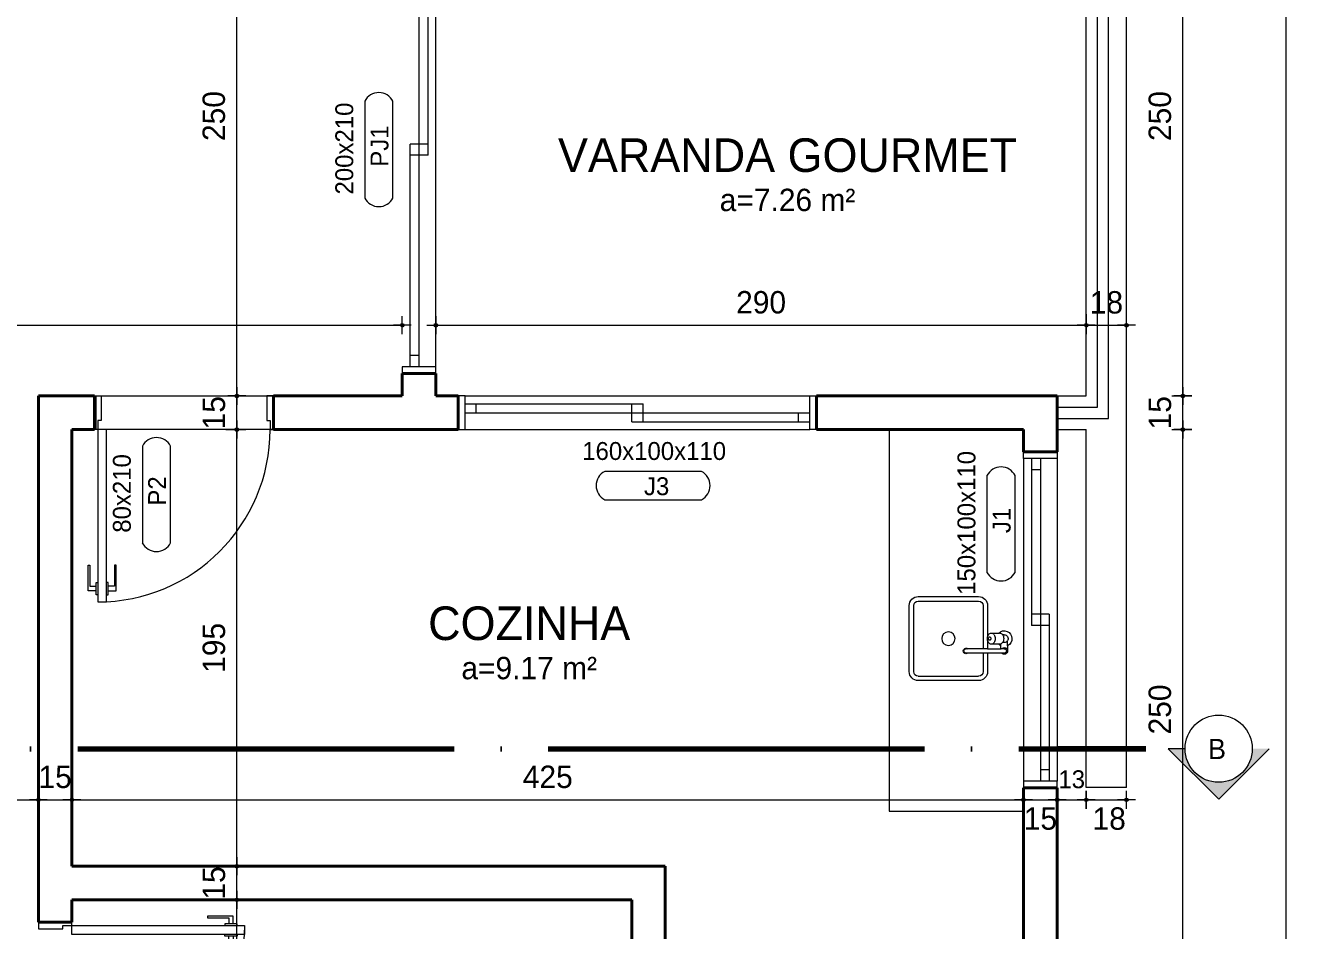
# Model space of a CAD drawing. Header units: millimetres. Extents: x 13204 to 24802, y 21209 to 40694.
# Drawn here: x 19662 to 20229, y 35897 to 36301 of the extents above; entities that cross this region are included whole.
import ezdxf
from ezdxf.enums import TextEntityAlignment as Align

# ---------------------------------------------------------------- set-up
doc = ezdxf.new("R2010")
doc.units = ezdxf.units.MM
doc.linetypes.add('ACAD_ISO04W100', pattern=[30, 24, -3, 0, -3])
doc.linetypes.add('ACAD_ISO12W100', pattern=[21, 12, -3, 0, -3, 0, -3])
for name, color, linetype, lineweight in [('COTAS', 30, 'Continuous', 5), ('ESPECARQ', 2, 'Continuous', 20), ('Esquadrias', 2, 'Continuous', 20), ('Linha Corte', 7, 'Continuous', 70), ('Louças', 150, 'Continuous', 15), ('Moveis', 6, 'Continuous', 13), ('PAREDE', 1, 'Continuous', 40), ('Paredes', 1, 'Continuous', 40), ('PISO', 5, 'Continuous', 5), ('TEXTO', 4, 'Continuous', 5)]:
    doc.layers.add(name, color=color, linetype=linetype, lineweight=lineweight)
doc.styles.add('LANA', font='stylu.ttf')
doc.styles.add('REGUA60', font='cityb___.ttf', dxfattribs={"width": 1.4})
doc.dimstyles.new('COTA 50', dxfattribs={"dimscale": 0, "dimtxt": 10, "dimasz": 0.5, "dimexe": 1.25, "dimexo": 5, "dimgap": 5, "dimtad": 1, "dimdec": 0, "dimtxsty": 'LANA', "dimblk": 'cota', "dimcen": 2.5, "dimse2": 1, "dimclrd": 256, "dimclre": 256, "dimclrt": 256, "dimaunit": 1, "dimadec": 0, "dimazin": 0, "dimtfac": 1, "dimtdec": 0, "dimtmove": 0, "dimatfit": 3, "dimldrblk": 'DOTSMALL', "dimfxl": 5, "dimfxlon": 1, "dimtzin": 9, "dimlwd": -1, "dimlwe": -1, "dimarcsym": 0})

# ---------------------------------------------------------------- blocks, each defined once
blk = doc.blocks.new('*U8', base_point=(47684.74, 3776.54))
at = {"layer": 'Esquadrias'}
for p, q in [((47679.24, 3850.29), (47678.49, 3850.29)), ((47678.49, 3850.29), (47678.49, 3844.79)), ((47683.24, 3853.54), (47679.24, 3853.54)), ((47679.24, 3853.54), (47679.24, 3776.54)), ((47683.24, 3776.54), (47683.24, 3853.54)), ((47683.24, 3850.29), (47683.99, 3850.29)), ((47683.99, 3850.29), (47683.99, 3844.79)), ((47678.49, 3848.54), (47674.99, 3848.54)), ((47674.99, 3848.54), (47674.99, 3837.04)), ((47675.74, 3837.04), (47675.74, 3846.54)), ((47675.74, 3846.54), (47678.49, 3846.54)), ((47678.49, 3844.79), (47679.24, 3844.79)), ((47683.99, 3844.79), (47683.24, 3844.79)), ((47683.99, 3848.54), (47687.49, 3848.54)), ((47686.74, 3846.54), (47683.99, 3846.54)), ((47686.74, 3837.04), (47686.74, 3846.54)), ((47687.49, 3848.54), (47687.49, 3837.04)), ((47674.99, 3837.04), (47675.74, 3837.04)), ((47687.49, 3837.04), (47686.74, 3837.04)), ((47606.24, 3776.54), (47604.74, 3776.54)), ((47606.24, 3772.54), (47606.24, 3776.54)), ((47679.24, 3776.54), (47683.24, 3776.54)), ((47683.24, 3776.54), (47684.74, 3776.54)), ((47683.24, 3772.54), (47683.24, 3776.54)), ((47607.74, 3772.54), (47606.24, 3772.54)), ((47607.74, 3761.54), (47607.74, 3772.54)), ((47681.74, 3761.54), (47681.74, 3772.54)), ((47681.74, 3772.54), (47683.24, 3772.54)), ((47604.74, 3761.54), (47607.74, 3761.54)), ((47684.74, 3761.54), (47681.74, 3761.54))]:
    blk.add_line(p, q, dxfattribs=at)
at = {"layer": 'Esquadrias', "color": 0}
blk.add_arc((47683.24, 3776.54), 77, 90, 180, dxfattribs=at)
blk = doc.blocks.new('*U10', base_point=(47514.74, 3766.54))
at = {"layer": 'Esquadrias'}
for p, q in [((47513.24, 3843.54), (47509.24, 3843.54)), ((47509.24, 3843.54), (47509.24, 3766.54)), ((47513.24, 3766.54), (47513.24, 3843.54)), ((47508.49, 3838.54), (47504.99, 3838.54)), ((47504.99, 3838.54), (47504.99, 3827.04)), ((47509.24, 3840.29), (47508.49, 3840.29)), ((47508.49, 3840.29), (47508.49, 3834.79)), ((47513.24, 3840.29), (47513.99, 3840.29)), ((47513.99, 3840.29), (47513.99, 3834.79)), ((47513.99, 3838.54), (47517.49, 3838.54)), ((47517.49, 3838.54), (47517.49, 3827.04)), ((47505.74, 3827.04), (47505.74, 3836.54)), ((47505.74, 3836.54), (47508.49, 3836.54)), ((47508.49, 3834.79), (47509.24, 3834.79)), ((47513.99, 3834.79), (47513.24, 3834.79)), ((47516.74, 3836.54), (47513.99, 3836.54)), ((47516.74, 3827.04), (47516.74, 3836.54)), ((47504.99, 3827.04), (47505.74, 3827.04)), ((47517.49, 3827.04), (47516.74, 3827.04)), ((47436.24, 3766.54), (47434.74, 3766.54)), ((47436.24, 3762.54), (47436.24, 3766.54)), ((47509.24, 3766.54), (47513.24, 3766.54)), ((47513.24, 3766.54), (47514.74, 3766.54)), ((47513.24, 3762.54), (47513.24, 3766.54)), ((47437.74, 3762.54), (47436.24, 3762.54)), ((47437.74, 3751.54), (47437.74, 3762.54)), ((47511.74, 3751.54), (47511.74, 3762.54)), ((47511.74, 3762.54), (47513.24, 3762.54)), ((47434.74, 3751.54), (47437.74, 3751.54)), ((47514.74, 3751.54), (47511.74, 3751.54))]:
    blk.add_line(p, q, dxfattribs=at)
at = {"layer": 'Esquadrias', "color": 0}
blk.add_arc((47513.24, 3766.54), 77, 90, 180, dxfattribs=at)
blk = doc.blocks.new('*U16', base_point=(47499.74, 3604))
at = {"layer": 'Esquadrias'}
for p, q in [((47342.74, 3604), (47339.74, 3604)), ((47342.74, 3589), (47342.74, 3604)), ((47496.74, 3600.5), (47417.24, 3600.5)), ((47417.24, 3592.5), (47417.24, 3600.5)), ((47422.24, 3592.5), (47422.24, 3600.5)), ((47491.74, 3596.5), (47491.74, 3600.5)), ((47496.74, 3604), (47499.74, 3604)), ((47496.74, 3589), (47496.74, 3604)), ((47496.74, 3596.5), (47342.74, 3596.5)), ((47347.74, 3592.5), (47347.74, 3596.5)), ((47339.74, 3589), (47342.74, 3589)), ((47422.24, 3592.5), (47342.74, 3592.5)), ((47499.74, 3589), (47496.74, 3589))]:
    blk.add_line(p, q, dxfattribs=at)
at = {"layer": 'Esquadrias', "color": 0}
for p, q in [((47496.74, 3604), (47342.74, 3604)), ((47496.74, 3589), (47342.74, 3589))]:
    blk.add_line(p, q, dxfattribs=at)
blk = doc.blocks.new('Pia-s-t')
at = {"layer": 'Louças'}
for p, q in [((145, 147.5), (145, -45)), ((435, 167.5), (165, 167.5)), ((455, -147.5), (455, 147.5)), ((50.9, 17.5), (57.9, 17.5)), ((70.5, 25), (75.4, 25)), ((35.9, -31.6), (35.9, -11.5)), ((50.9, -17.5), (57.9, -17.5)), ((50.9, -45), (65.9, -45)), ((65.9, -31.6), (65.9, -24.1)), ((70.5, -25), (75.4, -25)), ((125, -45), (220.9, -45)), ((50.9, -65), (62.1, -65)), ((125, -65), (220.9, -65)), ((145, -65), (145, -147.5)), ((435, -167.5), (165, -167.5))]:
    blk.add_line(p, q, dxfattribs=at)
for points in [[(475, 147.5, 0.414214), (435, 187.5), (165, 187.5, 0.414214), (125, 147.5), (125, 7.4, 0.017977), (124.4, 9.9, 0.082828), (120.6, 17.7, 0.106756), (114.5, 23.3, 0.133256), (108.1, 25), (75.4, 25, 1.181649), (35.9, -31.6), (35.9, -55, 0.6885), (62.1, -65), (125, -65), (125, -147.5, 0.414214), (165, -187.5), (435, -187.5, 0.414214), (475, -147.5)], [(115.6, 7.5, 0.133256), (113.7, 7, 0.106756), (111.9, 5.3, 0.082828), (110.7, 3, 0.071352), (110.3, 0, 0.071352), (110.7, -3, 0.082828), (111.9, -5.3, 0.106756), (113.7, -7, 0.133256), (115.6, -7.5, 0.133256), (117.5, -7, 0.106756), (119.4, -5.3, 0.082828), (120.5, -3, 0.071352), (120.9, 0, 0.071352), (120.5, 3, 0.082828), (119.4, 5.3, 0.106756), (117.5, 7, 0.133256)], [(125, -45), (65.9, -45), (65.9, -31.6, 0.083262), (75.4, -25), (108.1, -25, 0.133256), (114.5, -23.3, 0.106756), (120.6, -17.7, 0.082828), (124.4, -9.9, 0.017977), (125, -7.4)]]:
    blk.add_lwpolyline(points, format="xyb", close=True, dxfattribs=at)
blk.add_lwpolyline([(70.5, 25, 0.133256), (64.1, 23.3, 0.106756), (58, 17.7, 0.082828), (54.3, 9.9, 0.071352), (52.8, 0, 0.071352), (54.3, -9.9, 0.082828), (58, -17.7, 0.106756), (64.1, -23.3, 0.133256), (70.5, -25, 0.133256)], format="xyb", dxfattribs=at)
blk.add_circle((300, 0), 30, dxfattribs=at)
for centre, radius, start, end in [((165, 147.5), 20, 90, 180), ((435, 147.5), 20, 0, 90), ((50.9, 0), 17.5, 90, 204.62), ((125.7, 0), 35.2, 163.6751, 180), ((125.7, 0), 35.2, 180, 196.3249), ((117, 2.5), 26.2, 144.7356, 163.6751), ((111.6, 6.4), 19.5, 120.3612, 144.7356), ((108.1, 12.3), 12.7, 90, 120.3612), ((90.6, 0), 35.2, 360, 12.2054), ((90.6, 0), 35.2, 347.7946, 0), ((25.9, -11.5), 10, 0, 24.62), ((50.9, 0), 17.5, 211.0027, 270), ((50.9, -55), 15, 41.8103, 180), ((50.9, -55), 10, 90.0002, 270.0002), ((117, -2.5), 26.2, 196.3249, 215.2644), ((111.6, -6.4), 19.5, 215.2644, 239.6388), ((108.1, -12.3), 12.7, 239.6388, 270), ((220.9, -55), 12.5, 233.1301, 126.8699), ((220.9, -55), 10, 270.0001, 90.0001), ((165, -147.5), 20, 180, 270), ((435, -147.5), 20, 270, 0)]:
    blk.add_arc(centre, radius, start, end, dxfattribs=at)
blk = doc.blocks.new('*U25', base_point=(58689.28, 7054.52))
at = {"layer": 'Esquadrias'}
for p, q in [((58542.28, 7054.52), (58539.28, 7054.52)), ((58542.28, 7039.52), (58542.28, 7054.52)), ((58686.28, 7054.52), (58689.28, 7054.52)), ((58686.28, 7039.52), (58686.28, 7054.52)), ((58686.28, 7047.02), (58542.28, 7047.02)), ((58547.28, 7043.02), (58547.28, 7047.02)), ((58686.28, 7051.02), (58611.78, 7051.02)), ((58611.78, 7043.02), (58611.78, 7051.02)), ((58616.78, 7043.02), (58616.78, 7051.02)), ((58681.28, 7047.02), (58681.28, 7051.02)), ((58616.78, 7043.02), (58542.28, 7043.02)), ((58539.28, 7039.52), (58542.28, 7039.52)), ((58689.28, 7039.52), (58686.28, 7039.52))]:
    blk.add_line(p, q, dxfattribs=at)
at = {"layer": 'Esquadrias', "color": 0}
for p, q in [((58686.28, 7054.52), (58542.28, 7054.52)), ((58686.28, 7039.52), (58542.28, 7039.52))]:
    blk.add_line(p, q, dxfattribs=at)
blk = doc.blocks.new('*U33', base_point=(57769.85, 6796.77))
at = {"layer": 'Esquadrias'}
for p, q in [((57572.85, 6796.77), (57569.85, 6796.77)), ((57572.85, 6781.77), (57572.85, 6796.77)), ((57766.85, 6796.77), (57769.85, 6796.77)), ((57766.85, 6781.77), (57766.85, 6796.77)), ((57766.85, 6793.27), (57667.35, 6793.27)), ((57667.35, 6785.27), (57667.35, 6793.27)), ((57672.35, 6785.27), (57672.35, 6793.27)), ((57761.85, 6789.27), (57761.85, 6793.27)), ((57766.85, 6789.27), (57572.85, 6789.27)), ((57672.35, 6785.27), (57572.85, 6785.27)), ((57577.85, 6785.27), (57577.85, 6789.27)), ((57569.85, 6781.77), (57572.85, 6781.77)), ((57769.85, 6781.77), (57766.85, 6781.77))]:
    blk.add_line(p, q, dxfattribs=at)
at = {"layer": 'Esquadrias', "color": 0}
for p, q in [((57569.85, 6781.77), (57569.85, 6781.77)), ((57769.85, 6781.77), (57569.85, 6781.77)), ((57769.85, 6781.77), (57769.85, 6781.77))]:
    blk.add_line(p, q, dxfattribs=at)
blk = doc.blocks.new('*U37', base_point=(57650.85, 6863.15))
blk = doc.blocks.new('INDESQ2')
at = {"color": 0, "linetype": 'ByBlock'}
for p, q in [((4.32, 2.96), (-4.32, 2.96)), ((-4.32, 0.44), (4.32, 0.44))]:
    blk.add_line(p, q, dxfattribs=at)
at = {"color": 0}
for centre, start, end in [((-3.67, 1.7), 117.3654, 242.6346), ((3.67, 1.7), 297.3654, 62.6346)]:
    blk.add_arc(centre, 1.42, start, end, dxfattribs=at)
at = {"style": 'REGUA60', "width": 1.4, "flags": 9}
blk.add_attdef('LOCAL', text='', height=1.5, dxfattribs=at).set_placement((-0.08, -4.35), align=Align.CENTER)
at = {"layer": 'ESPECARQ', "color": 0, "style": 'REGUA60'}
for tag, width, p in [('COD', 1.1, (-0.08, 0.95)), ('DIM', 1.4, (-0.08, -2.17))]:
    blk.add_attdef(tag, text='', height=1.5, dxfattribs=dict(at, width=width)).set_placement(p, align=Align.CENTER)
blk = doc.blocks.new('*U59', base_point=(57854.57, 6962.12))
blk = doc.blocks.new('cota')
at = {"layer": 'COTAS'}
blk.add_hatch(color=256, dxfattribs=at).paths.add_polyline_path([(-1.6, 0, 1), (1.6, 0, 1)])
for points in [[(-1.6, 0), (-8, 0)], [(0, 1.6), (0, 8)], [(8, 0), (1.6, 0)], [(0, -8), (0, -1.6)]]:
    blk.add_lwpolyline(points, dxfattribs=at)
blk.add_circle((0, 0), 1.6, dxfattribs=at)
blk = doc.blocks.new('*D574')
at = {"layer": 'COTAS', "transparency": 16777216}
for p, q in [((19547.72, 36834.55), (19547.72, 36840.8)), ((19548.22, 36839.55), (19667.22, 36839.55))]:
    blk.add_line(p, q, dxfattribs=at)
at = {"layer": 'Defpoints', "color": 0, "transparency": 16777216}
for p in [(19667.72, 36839.55), (19667.72, 36135.87), (19547.72, 36085.87)]:
    blk.add_point(p, dxfattribs=at)
at = {"layer": 'COTAS', "transparency": 16777216, "xscale": 0.5, "yscale": 0.5, "zscale": 0.5, "rotation": 180}
blk.add_blockref('cota', (19547.72, 36839.55), dxfattribs=at)
at = {"layer": 'COTAS', "transparency": 16777216, "xscale": 0.5, "yscale": 0.5, "zscale": 0.5}
blk.add_blockref('cota', (19667.72, 36839.55), dxfattribs=at)
at = {"layer": 'COTAS', "transparency": 16777216, "insert": (19607.72, 36849.73), "char_height": 10, "attachment_point": 5, "style": 'LANA'}
blk.add_mtext('120', dxfattribs=at)
blk = doc.blocks.new('_DotSmall')
at = {"layer": 'PAREDE', "color": 0, "const_width": 0.5}
blk.add_lwpolyline([(-0.0625, 0, 1), (0.0625, 0, 1)], format="xyb", close=True, dxfattribs=at)
blk = doc.blocks.new('*D421')
at = {"layer": 'COTAS', "transparency": 16777216}
for p, q in [((19667.72, 36834.55), (19667.72, 36840.8)), ((19668.22, 36839.55), (19682.22, 36839.55))]:
    blk.add_line(p, q, dxfattribs=at)
at = {"layer": 'Defpoints', "color": 0, "transparency": 16777216}
for p in [(19682.72, 36839.55), (19667.72, 36135.87), (19682.72, 36120.87)]:
    blk.add_point(p, dxfattribs=at)
at = {"layer": 'COTAS', "transparency": 16777216, "xscale": 0.5, "yscale": 0.5, "zscale": 0.5, "rotation": 180}
blk.add_blockref('cota', (19667.72, 36839.55), dxfattribs=at)
at = {"layer": 'COTAS', "transparency": 16777216, "xscale": 0.5, "yscale": 0.5, "zscale": 0.5}
blk.add_blockref('cota', (19682.72, 36839.55), dxfattribs=at)
at = {"layer": 'COTAS', "transparency": 16777216, "insert": (19675.22, 36849.76), "char_height": 10, "attachment_point": 5, "style": 'LANA'}
blk.add_mtext('15', dxfattribs=at)
blk = doc.blocks.new('*D575')
at = {"layer": 'COTAS', "transparency": 16777216}
for p, q in [((19682.72, 36834.55), (19682.72, 36840.8)), ((19683.22, 36839.55), (20107.22, 36839.55))]:
    blk.add_line(p, q, dxfattribs=at)
at = {"layer": 'Defpoints', "color": 0, "transparency": 16777216}
for p in [(20107.72, 36839.55), (19682.72, 36120.87), (20107.72, 35960.87)]:
    blk.add_point(p, dxfattribs=at)
at = {"layer": 'COTAS', "transparency": 16777216, "xscale": 0.5, "yscale": 0.5, "zscale": 0.5, "rotation": 180}
blk.add_blockref('cota', (19682.72, 36839.55), dxfattribs=at)
at = {"layer": 'COTAS', "transparency": 16777216, "xscale": 0.5, "yscale": 0.5, "zscale": 0.5}
blk.add_blockref('cota', (20107.72, 36839.55), dxfattribs=at)
at = {"layer": 'COTAS', "transparency": 16777216, "insert": (19895.22, 36849.77), "char_height": 10, "attachment_point": 5, "style": 'LANA'}
blk.add_mtext('425', dxfattribs=at)
blk = doc.blocks.new('*D422')
at = {"layer": 'COTAS', "transparency": 16777216}
for p, q in [((20107.72, 36834.55), (20107.72, 36840.8)), ((20108.22, 36839.55), (20122.22, 36839.55))]:
    blk.add_line(p, q, dxfattribs=at)
at = {"layer": 'Defpoints', "color": 0, "transparency": 16777216}
for p in [(20122.72, 36839.55), (20107.72, 35960.87), (20122.72, 35960.87)]:
    blk.add_point(p, dxfattribs=at)
at = {"layer": 'COTAS', "transparency": 16777216, "xscale": 0.5, "yscale": 0.5, "zscale": 0.5, "rotation": 180}
blk.add_blockref('cota', (20107.72, 36839.55), dxfattribs=at)
at = {"layer": 'COTAS', "transparency": 16777216, "xscale": 0.5, "yscale": 0.5, "zscale": 0.5}
blk.add_blockref('cota', (20122.72, 36839.55), dxfattribs=at)
at = {"layer": 'COTAS', "transparency": 16777216, "insert": (20115.22, 36849.76), "char_height": 10, "attachment_point": 5, "style": 'LANA'}
blk.add_mtext('15', dxfattribs=at)
blk = doc.blocks.new('*D617')
at = {"layer": 'COTAS', "transparency": 16777216}
for p, q in [((19547.72, 35950.51), (19547.72, 35956.76)), ((19548.22, 35955.51), (19667.22, 35955.51))]:
    blk.add_line(p, q, dxfattribs=at)
at = {"layer": 'Defpoints', "color": 0, "transparency": 16777216}
for p in [(19667.72, 35955.51), (19547.72, 35935.87), (19667.72, 35900.87)]:
    blk.add_point(p, dxfattribs=at)
at = {"layer": 'COTAS', "transparency": 16777216, "xscale": 0.5, "yscale": 0.5, "zscale": 0.5, "rotation": 180}
blk.add_blockref('cota', (19547.72, 35955.51), dxfattribs=at)
at = {"layer": 'COTAS', "transparency": 16777216, "xscale": 0.5, "yscale": 0.5, "zscale": 0.5}
blk.add_blockref('cota', (19667.72, 35955.51), dxfattribs=at)
at = {"layer": 'COTAS', "transparency": 16777216, "insert": (19607.72, 35965.69), "char_height": 10, "attachment_point": 5, "style": 'LANA'}
blk.add_mtext('120', dxfattribs=at)
blk = doc.blocks.new('*D429')
at = {"layer": 'COTAS', "transparency": 16777216}
for p, q in [((19667.72, 35950.51), (19667.72, 35956.76)), ((19668.22, 35955.51), (19682.22, 35955.51))]:
    blk.add_line(p, q, dxfattribs=at)
at = {"layer": 'Defpoints', "color": 0, "transparency": 16777216}
for p in [(19682.72, 35975.87), (19682.72, 35955.51), (19667.72, 35900.87)]:
    blk.add_point(p, dxfattribs=at)
at = {"layer": 'COTAS', "transparency": 16777216, "xscale": 0.5, "yscale": 0.5, "zscale": 0.5, "rotation": 180}
blk.add_blockref('cota', (19667.72, 35955.51), dxfattribs=at)
at = {"layer": 'COTAS', "transparency": 16777216, "xscale": 0.5, "yscale": 0.5, "zscale": 0.5}
blk.add_blockref('cota', (19682.72, 35955.51), dxfattribs=at)
at = {"layer": 'COTAS', "transparency": 16777216, "insert": (19675.22, 35965.72), "char_height": 10, "attachment_point": 5, "style": 'LANA'}
blk.add_mtext('15', dxfattribs=at)
blk = doc.blocks.new('*D618')
at = {"layer": 'COTAS', "transparency": 16777216}
for p, q in [((19682.72, 35960.51), (19682.72, 35954.26)), ((19683.22, 35955.51), (20107.22, 35955.51))]:
    blk.add_line(p, q, dxfattribs=at)
at = {"layer": 'Defpoints', "color": 0, "transparency": 16777216}
for p in [(19682.72, 35975.87), (20107.72, 35960.87), (20107.72, 35955.51)]:
    blk.add_point(p, dxfattribs=at)
at = {"layer": 'COTAS', "transparency": 16777216, "xscale": 0.5, "yscale": 0.5, "zscale": 0.5, "rotation": 180}
blk.add_blockref('cota', (19682.72, 35955.51), dxfattribs=at)
at = {"layer": 'COTAS', "transparency": 16777216, "xscale": 0.5, "yscale": 0.5, "zscale": 0.5}
blk.add_blockref('cota', (20107.72, 35955.51), dxfattribs=at)
at = {"layer": 'COTAS', "transparency": 16777216, "insert": (19895.22, 35965.73), "char_height": 10, "attachment_point": 5, "style": 'LANA'}
blk.add_mtext('425', dxfattribs=at)
blk = doc.blocks.new('*D619')
at = {"layer": 'COTAS', "transparency": 16777216}
for p, q in [((20122.72, 35958.87), (20122.72, 35954.26)), ((20123.22, 35955.51), (20135.22, 35955.51))]:
    blk.add_line(p, q, dxfattribs=at)
at = {"layer": 'Defpoints', "color": 0, "transparency": 16777216}
for p in [(20122.72, 35963.87), (20135.72, 35963.87), (20135.72, 35955.51)]:
    blk.add_point(p, dxfattribs=at)
at = {"layer": 'COTAS', "transparency": 16777216, "xscale": 0.5, "yscale": 0.5, "zscale": 0.5, "rotation": 180}
blk.add_blockref('cota', (20122.72, 35955.51), dxfattribs=at)
at = {"layer": 'COTAS', "transparency": 16777216, "xscale": 0.5, "yscale": 0.5, "zscale": 0.5}
blk.add_blockref('cota', (20135.72, 35955.51), dxfattribs=at)
at = {"layer": 'COTAS', "transparency": 16777216, "insert": (20129.22, 35964.65), "char_height": 10, "attachment_point": 5, "style": 'LANA'}
blk.add_mtext('{\\H0.8x;13}', dxfattribs=at)
blk = doc.blocks.new('*D436')
at = {"layer": 'COTAS', "transparency": 16777216}
for p, q in [((19230.27, 36167.92), (19230.27, 36166.19)), ((19230.77, 36167.44), (19829.77, 36167.44))]:
    blk.add_line(p, q, dxfattribs=at)
at = {"layer": 'Defpoints', "color": 0, "transparency": 16777216}
for p in [(19230.27, 36172.92), (19830.27, 36167.44), (19830.27, 35927.92)]:
    blk.add_point(p, dxfattribs=at)
at = {"layer": 'COTAS', "transparency": 16777216, "xscale": 0.5, "yscale": 0.5, "zscale": 0.5, "rotation": 180}
blk.add_blockref('cota', (19230.27, 36167.44), dxfattribs=at)
at = {"layer": 'COTAS', "transparency": 16777216, "xscale": 0.5, "yscale": 0.5, "zscale": 0.5}
blk.add_blockref('cota', (19830.27, 36167.44), dxfattribs=at)
at = {"layer": 'COTAS', "transparency": 16777216, "insert": (19530.27, 36177.66), "char_height": 10, "attachment_point": 5, "style": 'LANA'}
blk.add_mtext('600', dxfattribs=at)
blk = doc.blocks.new('*D437')
at = {"layer": 'COTAS', "transparency": 16777216}
for p, q in [((19845.27, 36162.44), (19845.27, 36168.69)), ((19845.77, 36167.44), (20135.22, 36167.44))]:
    blk.add_line(p, q, dxfattribs=at)
at = {"layer": 'Defpoints', "color": 0, "transparency": 16777216}
for p in [(20135.72, 36167.44), (19845.27, 35927.92), (20135.72, 35927.92)]:
    blk.add_point(p, dxfattribs=at)
at = {"layer": 'COTAS', "transparency": 16777216, "xscale": 0.5, "yscale": 0.5, "zscale": 0.5, "rotation": 180}
blk.add_blockref('cota', (19845.27, 36167.44), dxfattribs=at)
at = {"layer": 'COTAS', "transparency": 16777216, "xscale": 0.5, "yscale": 0.5, "zscale": 0.5}
blk.add_blockref('cota', (20135.72, 36167.44), dxfattribs=at)
at = {"layer": 'COTAS', "transparency": 16777216, "insert": (19990.49, 36177.64), "char_height": 10, "attachment_point": 5, "style": 'LANA'}
blk.add_mtext('290', dxfattribs=at)
blk = doc.blocks.new('*D621')
at = {"layer": 'COTAS', "transparency": 16777216}
for p, q in [((20135.72, 36172.44), (20135.72, 36166.19)), ((20136.22, 36167.44), (20153.22, 36167.44))]:
    blk.add_line(p, q, dxfattribs=at)
at = {"layer": 'Defpoints', "color": 0, "transparency": 16777216}
for p in [(20135.72, 36225.87), (20153.72, 36225.87), (20153.72, 36167.44)]:
    blk.add_point(p, dxfattribs=at)
at = {"layer": 'COTAS', "transparency": 16777216, "xscale": 0.5, "yscale": 0.5, "zscale": 0.5, "rotation": 180}
blk.add_blockref('cota', (20135.72, 36167.44), dxfattribs=at)
at = {"layer": 'COTAS', "transparency": 16777216, "xscale": 0.5, "yscale": 0.5, "zscale": 0.5}
blk.add_blockref('cota', (20153.72, 36167.44), dxfattribs=at)
at = {"layer": 'COTAS', "transparency": 16777216, "insert": (20144.72, 36177.61), "char_height": 10, "attachment_point": 5, "style": 'LANA'}
blk.add_mtext('18', dxfattribs=at)
blk = doc.blocks.new('*D639')
at = {"layer": 'COTAS', "transparency": 16777216}
for p, q in [((19547.72, 35497.97), (19547.72, 35491.72)), ((19548.22, 35492.97), (19667.22, 35492.97))]:
    blk.add_line(p, q, dxfattribs=at)
at = {"layer": 'Defpoints', "color": 0, "transparency": 16777216}
for p in [(19547.72, 36015.87), (19667.72, 35900.87), (19667.72, 35492.97)]:
    blk.add_point(p, dxfattribs=at)
at = {"layer": 'COTAS', "transparency": 16777216, "xscale": 0.5, "yscale": 0.5, "zscale": 0.5, "rotation": 180}
blk.add_blockref('cota', (19547.72, 35492.97), dxfattribs=at)
at = {"layer": 'COTAS', "transparency": 16777216, "xscale": 0.5, "yscale": 0.5, "zscale": 0.5}
blk.add_blockref('cota', (19667.72, 35492.97), dxfattribs=at)
at = {"layer": 'COTAS', "transparency": 16777216, "insert": (19607.72, 35503.15), "char_height": 10, "attachment_point": 5, "style": 'LANA'}
blk.add_mtext('120', dxfattribs=at)
blk = doc.blocks.new('*D451')
at = {"layer": 'COTAS', "transparency": 16777216}
for p, q in [((19667.72, 35497.97), (19667.72, 35491.72)), ((19668.22, 35492.97), (19682.22, 35492.97))]:
    blk.add_line(p, q, dxfattribs=at)
at = {"layer": 'Defpoints', "color": 0, "transparency": 16777216}
for p in [(19682.72, 35925.87), (19667.72, 35900.87), (19682.72, 35492.97)]:
    blk.add_point(p, dxfattribs=at)
at = {"layer": 'COTAS', "transparency": 16777216, "xscale": 0.5, "yscale": 0.5, "zscale": 0.5, "rotation": 180}
blk.add_blockref('cota', (19667.72, 35492.97), dxfattribs=at)
at = {"layer": 'COTAS', "transparency": 16777216, "xscale": 0.5, "yscale": 0.5, "zscale": 0.5}
blk.add_blockref('cota', (19682.72, 35492.97), dxfattribs=at)
at = {"layer": 'COTAS', "transparency": 16777216, "insert": (19675.22, 35503.18), "char_height": 10, "attachment_point": 5, "style": 'LANA'}
blk.add_mtext('15', dxfattribs=at)
blk = doc.blocks.new('*D640')
at = {"layer": 'COTAS', "transparency": 16777216}
for p, q in [((19682.72, 35497.97), (19682.72, 35491.72)), ((19683.22, 35492.97), (19932.22, 35492.97))]:
    blk.add_line(p, q, dxfattribs=at)
at = {"layer": 'Defpoints', "color": 0, "transparency": 16777216}
for p in [(19682.72, 35925.87), (19932.72, 35590.87), (19932.72, 35492.97)]:
    blk.add_point(p, dxfattribs=at)
at = {"layer": 'COTAS', "transparency": 16777216, "xscale": 0.5, "yscale": 0.5, "zscale": 0.5, "rotation": 180}
blk.add_blockref('cota', (19682.72, 35492.97), dxfattribs=at)
at = {"layer": 'COTAS', "transparency": 16777216, "xscale": 0.5, "yscale": 0.5, "zscale": 0.5}
blk.add_blockref('cota', (19932.72, 35492.97), dxfattribs=at)
at = {"layer": 'COTAS', "transparency": 16777216, "insert": (19807.72, 35503.22), "char_height": 10, "attachment_point": 5, "style": 'LANA'}
blk.add_mtext('250', dxfattribs=at)
blk = doc.blocks.new('*D686')
at = {"layer": 'COTAS', "transparency": 16777216}
for p, q in [((20178.88, 35871.37), (20178.88, 36120.37)), ((20173.88, 35870.87), (20180.13, 35870.87))]:
    blk.add_line(p, q, dxfattribs=at)
at = {"layer": 'Defpoints', "color": 0, "transparency": 16777216}
for p in [(19855.27, 36120.87), (20178.88, 36120.87), (20107.72, 35870.87)]:
    blk.add_point(p, dxfattribs=at)
at = {"layer": 'COTAS', "transparency": 16777216, "xscale": 0.5, "yscale": 0.5, "zscale": 0.5}
for p, rotation in [((20178.88, 36120.87), 90), ((20178.88, 35870.87), 270)]:
    blk.add_blockref('cota', p, dxfattribs=dict(at, rotation=rotation))
at = {"layer": 'COTAS', "transparency": 16777216, "insert": (20168.63, 35995.87), "char_height": 10, "attachment_point": 5, "rotation": 90, "style": 'LANA'}
blk.add_mtext('250', dxfattribs=at)
blk = doc.blocks.new('*D510')
at = {"layer": 'COTAS', "transparency": 16777216}
for p, q in [((20178.88, 36121.37), (20178.88, 36135.37)), ((20173.88, 36120.87), (20180.13, 36120.87))]:
    blk.add_line(p, q, dxfattribs=at)
at = {"layer": 'Defpoints', "color": 0, "transparency": 16777216}
for p in [(19830.27, 36135.87), (20178.88, 36135.87), (19855.27, 36120.87)]:
    blk.add_point(p, dxfattribs=at)
at = {"layer": 'COTAS', "transparency": 16777216, "xscale": 0.5, "yscale": 0.5, "zscale": 0.5}
for p, rotation in [((20178.88, 36135.87), 90), ((20178.88, 36120.87), 270)]:
    blk.add_blockref('cota', p, dxfattribs=dict(at, rotation=rotation))
at = {"layer": 'COTAS', "transparency": 16777216, "insert": (20168.67, 36128.37), "char_height": 10, "attachment_point": 5, "rotation": 90, "style": 'LANA'}
blk.add_mtext('15', dxfattribs=at)
blk = doc.blocks.new('*D687')
at = {"layer": 'COTAS', "transparency": 16777216}
for p, q in [((20178.88, 36136.37), (20178.88, 36385.37)), ((20173.88, 36135.87), (20180.13, 36135.87))]:
    blk.add_line(p, q, dxfattribs=at)
at = {"layer": 'Defpoints', "color": 0, "transparency": 16777216}
for p in [(20135.72, 36385.87), (20178.88, 36385.87), (19830.27, 36135.87)]:
    blk.add_point(p, dxfattribs=at)
at = {"layer": 'COTAS', "transparency": 16777216, "xscale": 0.5, "yscale": 0.5, "zscale": 0.5}
for p, rotation in [((20178.88, 36385.87), 90), ((20178.88, 36135.87), 270)]:
    blk.add_blockref('cota', p, dxfattribs=dict(at, rotation=rotation))
at = {"layer": 'COTAS', "transparency": 16777216, "insert": (20168.63, 36260.87), "char_height": 10, "attachment_point": 5, "rotation": 90, "style": 'LANA'}
blk.add_mtext('250', dxfattribs=at)
blk = doc.blocks.new('*D707')
at = {"layer": 'COTAS', "transparency": 16777216}
for p, q in [((19756.39, 35591.37), (19756.39, 35910.37)), ((19756.39, 35590.87), (19757.64, 35590.87))]:
    blk.add_line(p, q, dxfattribs=at)
at = {"layer": 'Defpoints', "color": 0, "transparency": 16777216}
for p in [(19756.39, 35910.87), (19756.39, 35910.87), (19756.39, 35590.87)]:
    blk.add_point(p, dxfattribs=at)
at = {"layer": 'COTAS', "transparency": 16777216, "xscale": 0.5, "yscale": 0.5, "zscale": 0.5}
for p, rotation in [((19756.39, 35910.87), 90), ((19756.39, 35590.87), 270)]:
    blk.add_blockref('cota', p, dxfattribs=dict(at, rotation=rotation))
at = {"layer": 'COTAS', "transparency": 16777216, "insert": (19746.17, 35750.87), "char_height": 10, "attachment_point": 5, "rotation": 90, "style": 'LANA'}
blk.add_mtext('320', dxfattribs=at)
blk = doc.blocks.new('*D519')
at = {"layer": 'COTAS', "transparency": 16777216}
for p, q in [((19756.39, 35911.37), (19756.39, 35925.37)), ((19756.39, 35910.87), (19757.64, 35910.87))]:
    blk.add_line(p, q, dxfattribs=at)
at = {"layer": 'Defpoints', "color": 0, "transparency": 16777216}
for p in [(19682.72, 35925.87), (19756.39, 35925.87), (19756.39, 35910.87)]:
    blk.add_point(p, dxfattribs=at)
at = {"layer": 'COTAS', "transparency": 16777216, "xscale": 0.5, "yscale": 0.5, "zscale": 0.5}
for p, rotation in [((19756.39, 35925.87), 90), ((19756.39, 35910.87), 270)]:
    blk.add_blockref('cota', p, dxfattribs=dict(at, rotation=rotation))
at = {"layer": 'COTAS', "transparency": 16777216, "insert": (19746.17, 35918.37), "char_height": 10, "attachment_point": 5, "rotation": 90, "style": 'LANA'}
blk.add_mtext('15', dxfattribs=at)
blk = doc.blocks.new('*D520')
at = {"layer": 'COTAS', "transparency": 16777216}
for p, q in [((19756.39, 35926.37), (19756.39, 36120.37)), ((19751.39, 35925.87), (19757.64, 35925.87))]:
    blk.add_line(p, q, dxfattribs=at)
at = {"layer": 'Defpoints', "color": 0, "transparency": 16777216}
for p in [(19682.72, 36120.87), (19756.39, 36120.87), (19682.72, 35925.87)]:
    blk.add_point(p, dxfattribs=at)
at = {"layer": 'COTAS', "transparency": 16777216, "xscale": 0.5, "yscale": 0.5, "zscale": 0.5}
for p, rotation in [((19756.39, 36120.87), 90), ((19756.39, 35925.87), 270)]:
    blk.add_blockref('cota', p, dxfattribs=dict(at, rotation=rotation))
at = {"layer": 'COTAS', "transparency": 16777216, "insert": (19746.17, 36023.37), "char_height": 10, "attachment_point": 5, "rotation": 90, "style": 'LANA'}
blk.add_mtext('195', dxfattribs=at)
blk = doc.blocks.new('*D708')
at = {"layer": 'COTAS', "transparency": 16777216}
for p, q in [((19756.39, 36121.37), (19756.39, 36135.37)), ((19751.39, 36120.87), (19757.64, 36120.87))]:
    blk.add_line(p, q, dxfattribs=at)
at = {"layer": 'Defpoints', "color": 0, "transparency": 16777216}
for p in [(19680.22, 36135.87), (19756.39, 36135.87), (19682.72, 36120.87)]:
    blk.add_point(p, dxfattribs=at)
at = {"layer": 'COTAS', "transparency": 16777216, "xscale": 0.5, "yscale": 0.5, "zscale": 0.5}
for p, rotation in [((19756.39, 36135.87), 90), ((19756.39, 36120.87), 270)]:
    blk.add_blockref('cota', p, dxfattribs=dict(at, rotation=rotation))
at = {"layer": 'COTAS', "transparency": 16777216, "insert": (19746.17, 36128.37), "char_height": 10, "attachment_point": 5, "rotation": 90, "style": 'LANA'}
blk.add_mtext('15', dxfattribs=at)
blk = doc.blocks.new('*D709')
at = {"layer": 'COTAS', "transparency": 16777216}
for p, q in [((19756.39, 36136.37), (19756.39, 36385.37)), ((19751.39, 36135.87), (19757.64, 36135.87))]:
    blk.add_line(p, q, dxfattribs=at)
at = {"layer": 'Defpoints', "color": 0, "transparency": 16777216}
for p in [(19756.39, 36385.87), (19756.39, 36385.87), (19680.22, 36135.87)]:
    blk.add_point(p, dxfattribs=at)
at = {"layer": 'COTAS', "transparency": 16777216, "xscale": 0.5, "yscale": 0.5, "zscale": 0.5}
for p, rotation in [((19756.39, 36385.87), 90), ((19756.39, 36135.87), 270)]:
    blk.add_blockref('cota', p, dxfattribs=dict(at, rotation=rotation))
at = {"layer": 'COTAS', "transparency": 16777216, "insert": (19746.13, 36260.87), "char_height": 10, "attachment_point": 5, "rotation": 90, "style": 'LANA'}
blk.add_mtext('250', dxfattribs=at)
blk = doc.blocks.new('*D528')
at = {"layer": 'COTAS', "transparency": 16777216}
for p, q in [((20219.77, 37170.87), (20226.02, 37170.87)), ((20224.77, 37170.37), (20224.77, 35626.37))]:
    blk.add_line(p, q, dxfattribs=at)
at = {"layer": 'Defpoints', "color": 0, "transparency": 16777216}
for p in [(20122.72, 37170.87), (20122.72, 35625.87), (20224.77, 35625.87)]:
    blk.add_point(p, dxfattribs=at)
at = {"layer": 'COTAS', "transparency": 16777216, "xscale": 0.5, "yscale": 0.5, "zscale": 0.5}
for p, rotation in [((20224.77, 37170.87), 90), ((20224.77, 35625.87), 270)]:
    blk.add_blockref('cota', p, dxfattribs=dict(at, rotation=rotation))
at = {"layer": 'COTAS', "transparency": 16777216, "insert": (20214.54, 36398.37), "char_height": 10, "attachment_point": 5, "rotation": 90, "style": 'LANA'}
blk.add_mtext('1545', dxfattribs=at)

msp = doc.modelspace()

# ---------------------------------------------------------------- hatches: boundary and pattern name
at = {"layer": 'TEXTO'}
msp.add_hatch(color=256, dxfattribs=at).paths.add_polyline_path([(20209.85, 35978.34), (20217.35, 35978.34), (20194.85, 35955.84), (20172.35, 35978.34), (20179.85, 35978.34, 1)])

# ---------------------------------------------------------------- linework, layer by layer
at = {"layer": 'COTAS'}
for p, q in [((20107.72, 35955.87), (20107.72, 35954.26)), ((20108.22, 35955.51), (20122.22, 35955.51)), ((20135.72, 35958.87), (20135.72, 35954.26)), ((20136.22, 35955.51), (20153.22, 35955.51))]:
    msp.add_line(p, q, dxfattribs=at)
at = {"layer": 'Esquadrias'}
for p, q in [((20153.72, 35961.09), (20153.72, 36395.87)), ((20135.72, 36135.87), (20135.72, 36315.87)), ((20122.72, 36135.87), (20135.72, 36135.87)), ((20122.72, 36120.87), (20135.72, 36120.87)), ((20135.72, 35961.09), (20135.72, 36120.87)), ((20153.72, 35961.09), (20135.72, 35961.09))]:
    msp.add_line(p, q, dxfattribs=at)
at = {"layer": 'Linha Corte', "linetype": 'ACAD_ISO04W100', "ltscale": 7}
msp.add_line((17374.27, 35978.34), (20122.72, 35978.34), dxfattribs=at)
at = {"layer": 'Louças'}
for p, q in [((20047.72, 36120.87), (20047.72, 35950.48)), ((20047.72, 35950.48), (20107.72, 35950.48))]:
    msp.add_line(p, q, dxfattribs=at)
at = {"layer": 'Moveis'}
for p, q in [((20140.72, 36130.87), (20140.72, 36315.87)), ((20145.72, 36125.87), (20145.72, 36315.87)), ((20122.72, 36130.87), (20140.72, 36130.87)), ((20122.72, 36125.87), (20145.72, 36125.87))]:
    msp.add_line(p, q, dxfattribs=at)
at = {"layer": 'PAREDE'}
msp.add_line((19830.27, 36145.87), (19845.27, 36145.87), dxfattribs=at)
at = {"layer": 'Paredes'}
for p, q in [((19830.27, 36145.87), (19830.27, 36135.87)), ((19830.27, 36145.87), (19845.27, 36145.87)), ((19830.27, 36145.87), (19845.27, 36145.87)), ((19845.27, 36145.87), (19845.27, 36135.87)), ((19667.72, 35900.87), (19667.72, 36135.87)), ((19692.72, 36135.87), (19667.72, 36135.87)), ((19692.72, 36120.87), (19692.72, 36135.87)), ((19830.27, 36135.87), (19772.72, 36135.87)), ((19772.72, 36120.87), (19772.72, 36135.87)), ((19855.27, 36135.87), (19845.27, 36135.87)), ((19855.27, 36135.87), (19855.27, 36120.87)), ((20122.72, 36135.87), (20015.27, 36135.87)), ((20015.27, 36135.87), (20015.27, 36120.87)), ((20122.72, 36110.87), (20122.72, 36135.87)), ((19682.72, 35925.87), (19682.72, 36120.87)), ((19692.72, 36120.87), (19682.72, 36120.87)), ((19855.27, 36120.87), (19772.72, 36120.87)), ((19772.72, 36120.87), (19782.72, 36120.87)), ((20107.72, 36120.87), (20015.27, 36120.87)), ((20107.72, 36120.87), (20027.72, 36120.87)), ((20107.72, 36110.87), (20107.72, 36120.87)), ((20107.72, 36110.87), (20122.72, 36110.87)), ((19682.72, 35925.87), (19682.72, 35975.87)), ((20107.72, 35870.87), (20107.72, 35960.87)), ((20107.72, 35960.87), (20122.72, 35960.87)), ((20122.72, 35625.87), (20122.72, 35960.87)), ((19682.72, 35925.87), (19947.72, 35925.87)), ((19947.72, 35640.87), (19947.72, 35925.87)), ((19682.72, 35910.87), (19932.72, 35910.87)), ((19682.72, 35900.87), (19682.72, 35910.87)), ((19932.72, 35590.87), (19932.72, 35910.87)), ((19682.72, 35900.87), (19667.72, 35900.87))]:
    msp.add_line(p, q, dxfattribs=at)
at = {"layer": 'PISO'}
msp.add_lwpolyline([(19772.72, 36135.87), (19772.72, 36120.87), (19693.47, 36120.87), (19693.47, 36135.87)], close=True, dxfattribs=at)
at = {"layer": 'TEXTO'}
for p, q in [((20172.35, 35978.34), (20194.85, 35955.84)), ((20179.85, 35978.34), (20172.35, 35978.34)), ((20217.35, 35978.34), (20194.85, 35955.84))]:
    msp.add_line(p, q, dxfattribs=at)
at = {"layer": 'TEXTO', "linetype": 'ACAD_ISO12W100', "ltscale": 0.15, "const_width": 2.5}
msp.add_lwpolyline([(20162.33, 35978.34), (20122.72, 35978.34)], dxfattribs=at)
at = {"layer": 'TEXTO'}
msp.add_circle((20194.85, 35978.34), 15, dxfattribs=at)
msp.add_solid([(20172.35, 35978.34), (20172.35, 35978.34), (20172.35, 35978.34), (20194.85, 35955.84)], dxfattribs=at)

# ---------------------------------------------------------------- block references
at = {"layer": 'COTAS', "xscale": 0.5, "yscale": 0.5, "zscale": 0.5, "rotation": 180}
for p in [(20107.72, 35955.51), (20135.72, 35955.51)]:
    msp.add_blockref('cota', p, dxfattribs=at)
at = {"layer": 'COTAS', "xscale": 0.5, "yscale": 0.5, "zscale": 0.5}
for p in [(20122.72, 35955.51), (20153.72, 35955.51)]:
    msp.add_blockref('cota', p, dxfattribs=at)
at = {"layer": 'Esquadrias', "color": 5, "xscale": -1}
for name, p, rotation in [('*U33', (19830.27, 36145.87), 90), ('*U8', (19682.72, 35900.87), 270)]:
    msp.add_blockref(name, p, dxfattribs=dict(at, rotation=rotation))
at = {"layer": 'Esquadrias', "color": 5, "xscale": -1, "yscale": -1}
msp.add_blockref('*U10', (19692.72, 36120.87), dxfattribs=at)
at = {"layer": 'Esquadrias', "color": 5, "xscale": -1}
msp.add_blockref('*U16', (19855.27, 36135.87), dxfattribs=at)
at = {"layer": 'Esquadrias', "color": 5, "xscale": -1, "yscale": -1, "rotation": 270}
msp.add_blockref('*U25', (20107.72, 36110.87), dxfattribs=at)
at = {"layer": 'Louças', "color": 8, "xscale": -0.1000000000349246, "yscale": 0.1000000000349246, "zscale": 0.1}
msp.add_blockref('Pia-s-t', (20104.14, 36027.51), dxfattribs=at)
at = {"layer": 'TEXTO'}
ref = msp.add_blockref('INDESQ2', (19811.29, 36245.87), dxfattribs=dict(at, xscale=4.999999999999704, yscale=4.999999999999704, zscale=4.999999999999704, rotation=269.9933850202379))
ref.add_attrib('COD', 'PJ1', dxfattribs={"layer": 'ESPECARQ', "color": 0, "height": 8, "rotation": 89.9934, "style": 'LANA'}).set_placement((19824.08, 36247.46), align=Align.CENTER)
ref.add_attrib('DIM', '200x210', dxfattribs={"layer": 'ESPECARQ', "color": 0, "height": 8, "rotation": 89.9934, "style": 'LANA'}).set_placement((19808.34, 36246.35), align=Align.CENTER)
ref = msp.add_blockref('*U59', (20002.31, 36235.91), dxfattribs=at)
ref.add_attrib('AMBIENTE', 'VARANDA GOURMET', dxfattribs={"color": 0, "height": 15, "style": 'LANA'}).set_placement((20002.31, 36235.91), align=Align.CENTER)
ref.add_attrib('ÁREA', 'a=7.26 m²', dxfattribs={"color": 0, "height": 10, "style": 'LANA'}).set_placement((20002.31, 36218.41), align=Align.CENTER)
ref = msp.add_blockref('INDESQ2', (19711.96, 36091.86), dxfattribs=dict(at, xscale=4.999999999999704, yscale=4.999999999999704, zscale=4.999999999999704, rotation=269.9933850202379))
ref.add_attrib('COD', 'P2', dxfattribs={"layer": 'ESPECARQ', "color": 0, "height": 8, "rotation": 89.9934, "style": 'LANA'}).set_placement((19724.75, 36093.45), align=Align.CENTER)
ref.add_attrib('DIM', '80x210', dxfattribs={"layer": 'ESPECARQ', "color": 0, "height": 8, "rotation": 89.9934, "style": 'LANA'}).set_placement((19709.01, 36092.34), align=Align.CENTER)
ref = msp.add_blockref('INDESQ2', (19942.25, 36104.34), dxfattribs=dict(at, xscale=4.999999999999704, yscale=4.999999999999704, zscale=4.999999999999704, rotation=179.9933850202378))
ref.add_attrib('COD', 'J3', dxfattribs={"layer": 'ESPECARQ', "color": 0, "height": 8, "rotation": 359.9934, "style": 'LANA'}).set_placement((19943.84, 36091.56), align=Align.CENTER)
ref.add_attrib('DIM', '160x100x110', dxfattribs={"layer": 'ESPECARQ', "color": 0, "height": 8, "rotation": 359.9934, "style": 'LANA'}).set_placement((19942.73, 36107.29), align=Align.CENTER)
ref = msp.add_blockref('INDESQ2', (20089.15, 36078.7), dxfattribs=dict(at, xscale=4.999999999999704, yscale=4.999999999999704, zscale=4.999999999999704, rotation=269.9933850202379))
ref.add_attrib('COD', 'J1', dxfattribs={"layer": 'ESPECARQ', "color": 0, "height": 8, "rotation": 89.9934, "style": 'LANA'}).set_placement((20101.93, 36080.29), align=Align.CENTER)
ref.add_attrib('DIM', '150x100x110', dxfattribs={"layer": 'ESPECARQ', "color": 0, "height": 8, "rotation": 89.9934, "style": 'LANA'}).set_placement((20086.2, 36079.18), align=Align.CENTER)
ref = msp.add_blockref('*U37', (19886.93, 36026.87), dxfattribs=at)
ref.add_attrib('AMBIENTE', 'COZINHA', dxfattribs={"color": 0, "height": 15, "style": 'LANA'}).set_placement((19886.93, 36026.87), align=Align.CENTER)
ref.add_attrib('ÁREA', 'a=9.17 m²', dxfattribs={"color": 0, "height": 10, "style": 'LANA'}).set_placement((19886.93, 36009.37), align=Align.CENTER)

# ---------------------------------------------------------------- texts
at = {"layer": 'COTAS', "char_height": 10, "attachment_point": 5, "style": 'LANA'}
for s, insert in [('15', (20115.22, 35947.09)), ('18', (20145.95, 35947.09))]:
    msp.add_mtext(s, dxfattribs=dict(at, insert=insert))
at = {"layer": 'TEXTO', "style": 'LANA'}
msp.add_text('B', height=9, dxfattribs=at).set_placement((20190.09, 35973.73))

# ---------------------------------------------------------------- dimensions: what is measured, and where the dimension line sits
at = {"layer": 'COTAS'}
for base, p1, p2, angle, override, picture, middle in [((20224.77, 35625.87), (20122.72, 37170.87), (20122.72, 35625.87), 90, {"dimscale": 1}, '*D528', (20214.54, 36398.37)), ((19756.39, 36385.87), (19680.22, 36135.87), (19756.39, 36385.87), 90, {"dimscale": 1, "dimtmove": 1}, '*D709', (19746.13, 36260.87)), ((20178.88, 36385.87), (19830.27, 36135.87), (20135.72, 36385.87), 270, {"dimscale": 1}, '*D687', (20168.63, 36260.87)), ((19756.39, 36120.87), (19682.72, 35925.87), (19682.72, 36120.87), 90, {"dimscale": 1, "dimtmove": 1}, '*D520', (19746.17, 36023.37)), ((20178.88, 36120.87), (20107.72, 35870.87), (19855.27, 36120.87), 270, {"dimscale": 1}, '*D686', (20168.63, 35995.87)), ((19756.39, 35910.87), (19756.39, 35590.87), (19756.39, 35910.87), 90, {"dimscale": 1, "dimtmove": 1}, '*D707', (19746.17, 35750.87))]:
    dim = msp.add_linear_dim(base=base, p1=p1, p2=p2, angle=angle, dimstyle='COTA 50', override=override, dxfattribs=at)
    dim.commit()
    dim.dimension.update_dxf_attribs({"geometry": picture, "text_midpoint": middle})
for base, p1, p2, picture, middle in [((19667.72, 36839.55), (19547.72, 36085.87), (19667.72, 36135.87), '*D574', (19607.72, 36849.73)), ((20107.72, 36839.55), (19682.72, 36120.87), (20107.72, 35960.87), '*D575', (19895.22, 36849.77)), ((19830.27, 36167.44), (19230.27, 36172.92), (19830.27, 35927.92), '*D436', (19530.27, 36177.66)), ((20135.72, 36167.44), (19845.27, 35927.92), (20135.72, 35927.92), '*D437', (19990.49, 36177.64)), ((19667.72, 35492.97), (19547.72, 36015.87), (19667.72, 35900.87), '*D639', (19607.72, 35503.15)), ((19667.72, 35955.51), (19547.72, 35935.87), (19667.72, 35900.87), '*D617', (19607.72, 35965.69)), ((20107.72, 35955.51), (19682.72, 35975.87), (20107.72, 35960.87), '*D618', (19895.22, 35965.73)), ((19932.72, 35492.97), (19682.72, 35925.87), (19932.72, 35590.87), '*D640', (19807.72, 35503.22))]:
    dim = msp.add_linear_dim(base=base, p1=p1, p2=p2, dimstyle='COTA 50', override={"dimscale": 1}, dxfattribs=at)
    dim.commit()
    dim.dimension.update_dxf_attribs({"geometry": picture, "text_midpoint": middle})
for base, p1, p2, picture, middle in [((19682.72, 36839.55), (19667.72, 36135.87), (19682.72, 36120.87), '*D421', (19675.22, 36839.55)), ((20122.72, 36839.55), (20107.72, 35960.87), (20122.72, 35960.87), '*D422', (20115.22, 36839.55)), ((20153.72, 36167.44), (20135.72, 36225.87), (20153.72, 36225.87), '*D621', (20144.72, 36167.44)), ((19682.72, 35955.51), (19667.72, 35900.87), (19682.72, 35975.87), '*D429', (19675.22, 35955.51)), ((19682.72, 35492.97), (19667.72, 35900.87), (19682.72, 35925.87), '*D451', (19675.22, 35492.97))]:
    dim = msp.add_linear_dim(base=base, p1=p1, p2=p2, dimstyle='COTA 50', override={"dimscale": 1}, dxfattribs=at)
    dim.commit()
    dim.dimension.update_dxf_attribs({"geometry": picture, "text_midpoint": middle, "dimtype": 160})
for base, p1, p2, angle, override, picture, middle in [((19756.39, 36135.87), (19682.72, 36120.87), (19680.22, 36135.87), 90, {"dimscale": 1, "dimtmove": 1}, '*D708', (19756.39, 36128.37)), ((20178.88, 36135.87), (19855.27, 36120.87), (19830.27, 36135.87), 270, {"dimscale": 1}, '*D510', (20178.88, 36128.37)), ((19756.39, 35925.87), (19756.39, 35910.87), (19682.72, 35925.87), 90, {"dimscale": 1, "dimtmove": 1}, '*D519', (19756.39, 35918.37))]:
    dim = msp.add_linear_dim(base=base, p1=p1, p2=p2, angle=angle, dimstyle='COTA 50', override=override, dxfattribs=at)
    dim.commit()
    dim.dimension.update_dxf_attribs({"geometry": picture, "text_midpoint": middle, "dimtype": 160})
dim = msp.add_linear_dim(base=(20135.72, 35955.51), p1=(20122.72, 35963.87), p2=(20135.72, 35963.87), text='{\\H0.8x;<>}', dimstyle='COTA 50', override={"dimscale": 1}, dxfattribs=at)
dim.commit()
dim.dimension.update_dxf_attribs({"geometry": '*D619', "text_midpoint": (20129.22, 35955.51), "dimtype": 160})

doc.saveas('drawing.dxf')
